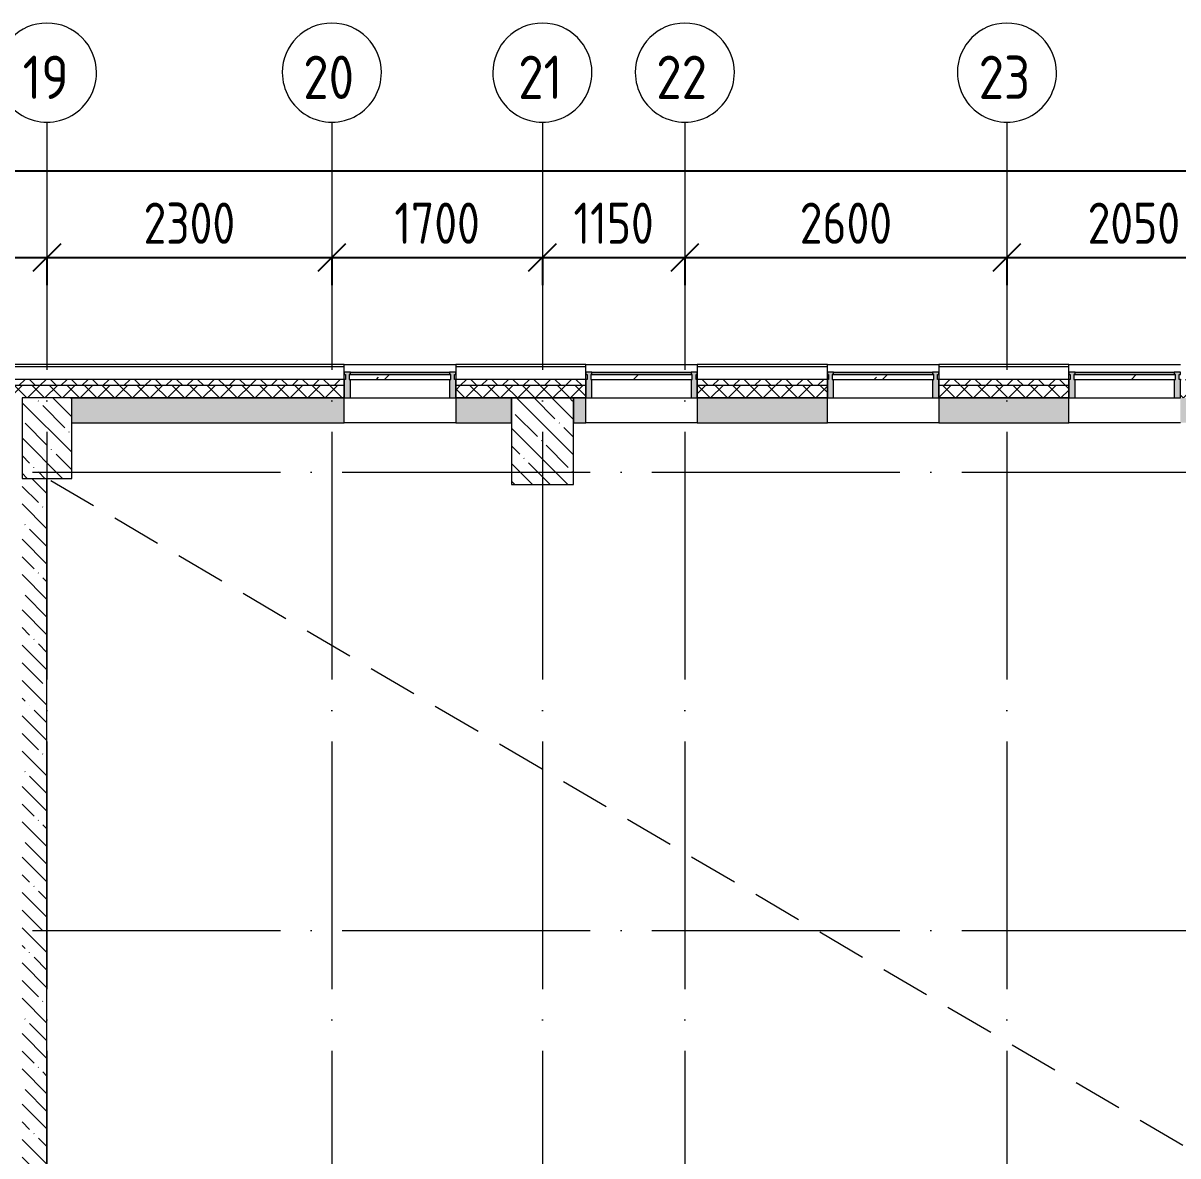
# Model space of a CAD drawing. Header units: millimetres. Extents: x -68946 to 690821, y -552984 to 293768.
# Drawn here: x 105660 to 114983, y -205702 to -196554 of the extents above; entities that cross this region are included whole.
import ezdxf

# ---------------------------------------------------------------- set-up
doc = ezdxf.new("R2010")
doc.units = ezdxf.units.MM
doc.linetypes.add('ADSK_Линия сетки', pattern=[2500, 2000, -250, 0, -250])
doc.linetypes.add('Штриховая', pattern=[600, 400, -200])
doc.layers.get('Defpoints').update_dxf_attribs({"color": 250})
for name, color, linetype, lineweight in [('A-____-____-DIMS', 250, 'Continuous', 9), ('A-DETL-____-OTLN', 250, 'Continuous', 5), ('A-GLAZ-____-MCUT', 250, 'Continuous', 9), ('A-GLAZ-____-OTLN', 250, 'Continuous', 5), ('A-GLAZ-CWMG-MCUT', 250, 'Continuous', 9), ('A-GLAZ-CWMG-OTLN', 250, 'Continuous', 5), ('A-WALL-____-MCUT', 250, 'Continuous', 13), ('A-WALL-____-OTLN', 250, 'Continuous', 9), ('A-WALL-____-PATT', 250, 'Continuous', 13), ('A-WALL-FNSH-MCUT', 250, 'Continuous', 13), ('I-WALL-____-OTLN', 250, 'Continuous', 9), ('S-COLS-____-MCUT', 250, 'Continuous', 25), ('S-COLS-____-OTLN', 250, 'Continuous', 9), ('S-GRID-____-IDEN', 250, 'Continuous', 9), ('S-GRID-____-OTLN', 250, 'Continuous', 9)]:
    doc.layers.add(name, color=color, linetype=linetype, lineweight=lineweight)
doc.styles.add('GOST Common', font='', dxfattribs={"width": 0.9, "height": 350})
doc.styles.get("Standard").update_dxf_attribs({"font": 'ГОСТ тип А.ttf'})
doc.styles.get('GOST Common').set_extended_font_data('GOST Common')
doc.dimstyles.new('А3', dxfattribs={"dimtxt": 333, "dimasz": 222, "dimexe": 222, "dimexo": 111, "dimgap": 111, "dimtad": 1, "dimtoh": 1, "dimdec": 0, "dimrnd": 0.0015, "dimzin": 0, "dimdsep": 46, "dimtxsty": 'Standard', "dimblk": 'OBLIQUE', "dimcen": 0, "dimclrd": 7, "dimclre": 7, "dimclrt": 7, "dimadec": 0, "dimazin": 0, "dimtfac": 1, "dimtdec": 0, "dimtofl": 0, "dimtmove": 0, "dimatfit": 3, "dimfxl": 1, "dimtolj": 1, "dimtzin": 0, "dimarcsym": 0})
pattern_1 = [(135, (28052.9, -258555.93), (-142.5612, -142.5612), []), (135, (28195.47, -258555.93), (-142.5612, -142.5612), [252.016, -50.403, 3.353, -47.05])]

# ---------------------------------------------------------------- blocks, each defined once
blk = doc.blocks.new('BSC_Колонна _Прямоугольная - 400x650-31437721-АР1_Маркировочный план 3 этажа секция 2_3')
at = {"layer": 'S-COLS-____-OTLN', "lineweight": 5}
h = blk.add_hatch(dxfattribs=at)
h.set_pattern_fill('FP_120', color=256, style=0, pattern_type=2)
h.set_pattern_definition([(315, (77800, 58650), (142.5619, 142.5619), []), (315, (77657.44, 58650), (142.5619, 142.5619), [252.016, -50.403, 3.353, -47.05])])
h.paths.add_polyline_path([(-200, 325), (-200, -325), (200, -325), (200, 325), (0, 325)])
at = {"layer": 'S-COLS-____-MCUT', "lineweight": 5}
for p, q in [((200, 325), (-200, 325)), ((-200, 325), (-200, -325)), ((200, -325), (200, 325)), ((-200, -325), (200, -325))]:
    blk.add_line(p, q, dxfattribs=at)
blk = doc.blocks.new('PNS_Панель прямоугольная2 - Нр_Стекло - 40мм-V163-АР1_Маркировочный план 3 этажа секция 2_3')
at = {"layer": 'A-GLAZ-____-OTLN'}
h = blk.add_hatch(dxfattribs=at)
h.set_pattern_fill('FP_136', color=256, style=0, pattern_type=2)
h.set_pattern_definition([(45, (-86600.45, -59065), (-282.8427, 282.8427), [200, -600]), (45, (-86800.45, -59165), (-282.8427, 282.8427), [600, -200]), (45, (-86400.45, -59265), (-282.8427, 282.8427), [200, -600])])
h.paths.add_polyline_path([(410, -40), (410, 0), (-410, 0), (-410, -40), (400, -40)])
at = {"layer": 'A-GLAZ-____-MCUT', "lineweight": 5}
for p, q in [((410, 0), (-410, 0)), ((-410, 0), (-410, -40)), ((410, -40), (410, 0)), ((-410, -40), (410, -40))]:
    blk.add_line(p, q, dxfattribs=at)
at = {"layer": 'A-GLAZ-____-OTLN'}
blk.add_line((-410, 0), (410, 0), dxfattribs=at)
blk = doc.blocks.new('Прямоугольный импост - Импост структурный с накладкой - 190мм-21920961-АР1_Маркировочный план 3 этажа секция 2_3')
at = {"layer": 'A-GLAZ-CWMG-OTLN'}
for p, q in [((105600.5, 59182), (106400.5, 59182)), ((105600.5, 58975), (106400.5, 58975))]:
    blk.add_line(p, q, dxfattribs=at)
blk = doc.blocks.new('Прямоугольный импост - Импост структурный с накладкой - 190мм-21920983-АР1_Маркировочный план 3 этажа секция 2_3')
at = {"layer": 'A-GLAZ-CWMG-OTLN'}
blk.add_hatch(color=10, dxfattribs=at).paths.add_polyline_path([(0, 190), (0, 190), (0, 40), (-10, 40), (-10, 0), (0, 0), (0, -17), (-50, -17), (-50, 0), (-40, 0), (-40, 40), (-50, 40), (-50, 190)])
at = {"layer": 'A-GLAZ-CWMG-MCUT', "lineweight": 5}
for p, q in [((-50, 40), (-50, 190)), ((-50, 190), (0, 190)), ((0, 190), (0, 40)), ((-50, -17), (-50, 0)), ((-10, 40), (-10, 0)), ((0, 40), (-10, 40)), ((-10, 0), (0, 0)), ((0, 0), (0, -17)), ((0, -17), (-50, -17))]:
    blk.add_line(p, q, dxfattribs=at)
blk = doc.blocks.new('Прямоугольный импост - Импост структурный с накладкой - 190мм-21920984-АР1_Маркировочный план 3 этажа секция 2_3')
at = {"layer": 'A-GLAZ-CWMG-OTLN'}
blk.add_hatch(color=10, dxfattribs=at).paths.add_polyline_path([(-38.1, 190), (-50, 190), (-50, 40), (-40, 40), (-40, 0), (-50, 0), (-50, -17), (0, -17), (0, 0), (-10, 0), (-10, 40), (0, 40), (0, 190)])
at = {"layer": 'A-GLAZ-CWMG-MCUT', "lineweight": 5}
for p, q in [((0, 190), (-50, 190)), ((-50, 190), (-50, 40)), ((0, 40), (0, 190)), ((-50, 0), (-50, -17)), ((-10, 0), (-10, 40)), ((-10, 40), (0, 40)), ((0, 0), (-10, 0)), ((0, -17), (0, 0)), ((-50, -17), (0, -17))]:
    blk.add_line(p, q, dxfattribs=at)
blk = doc.blocks.new('PNS_Панель прямоугольная2 - Нр_Стекло - 40мм-V164-АР1_Маркировочный план 3 этажа секция 2_3')
at = {"layer": 'A-GLAZ-____-OTLN'}
h = blk.add_hatch(dxfattribs=at)
h.set_pattern_fill('FP_137', color=256, style=0, pattern_type=2)
h.set_pattern_definition([(45, (-84650.45, -59065), (-282.8427, 282.8427), [200, -600]), (45, (-84850.45, -59165), (-282.8427, 282.8427), [600, -200]), (45, (-84450.45, -59265), (-282.8427, 282.8427), [200, -600])])
h.paths.add_polyline_path([(410, -40), (410, 0), (-410, 0), (-410, -40), (400, -40)])
at = {"layer": 'A-GLAZ-____-MCUT', "lineweight": 5}
for p, q in [((410, 0), (-410, 0)), ((-410, 0), (-410, -40)), ((410, -40), (410, 0)), ((-410, -40), (410, -40))]:
    blk.add_line(p, q, dxfattribs=at)
at = {"layer": 'A-GLAZ-____-OTLN'}
blk.add_line((-410, 0), (410, 0), dxfattribs=at)
blk = doc.blocks.new('PNS_Панель прямоугольная2 - Нр_Стекло - 40мм-V165-АР1_Маркировочный план 3 этажа секция 2_3')
at = {"layer": 'A-GLAZ-____-OTLN'}
h = blk.add_hatch(dxfattribs=at)
h.set_pattern_fill('FP_138', color=256, style=0, pattern_type=2)
h.set_pattern_definition([(45, (-82700, -59065.02), (-282.8427, 282.8427), [200, -600]), (45, (-82900, -59165.02), (-282.8427, 282.8427), [600, -200]), (45, (-82500, -59265.02), (-282.8427, 282.8427), [200, -600])])
h.paths.add_polyline_path([(410, -40), (410, 0), (-410, 0), (-410, -40), (400, -40)])
at = {"layer": 'A-GLAZ-____-MCUT', "lineweight": 5}
for p, q in [((410, 0), (-410, 0)), ((-410, 0), (-410, -40)), ((410, -40), (410, 0)), ((-410, -40), (410, -40))]:
    blk.add_line(p, q, dxfattribs=at)
at = {"layer": 'A-GLAZ-____-OTLN'}
blk.add_line((-410, 0), (410, 0), dxfattribs=at)
blk = doc.blocks.new('PNS_Панель прямоугольная2 - Нр_Стекло - 40мм-V166-АР1_Маркировочный план 3 этажа секция 2_3')
at = {"layer": 'A-GLAZ-____-OTLN'}
h = blk.add_hatch(dxfattribs=at)
h.set_pattern_fill('FP_139', color=256, style=0, pattern_type=2)
h.set_pattern_definition([(45, (-80750.45, -59065.02), (-282.8427, 282.8427), [200, -600]), (45, (-80950.45, -59165.02), (-282.8427, 282.8427), [600, -200]), (45, (-80550.45, -59265.02), (-282.8427, 282.8427), [200, -600])])
h.paths.add_polyline_path([(-410, -40), (410, -40), (410, 0), (-410, 0), (-410, -39.3)])
at = {"layer": 'A-GLAZ-____-MCUT', "lineweight": 5}
for p, q in [((410, 0), (-410, 0)), ((-410, 0), (-410, -40)), ((410, -40), (410, 0)), ((-410, -40), (410, -40))]:
    blk.add_line(p, q, dxfattribs=at)
at = {"layer": 'A-GLAZ-____-OTLN'}
blk.add_line((-410, 0), (410, 0), dxfattribs=at)
blk = doc.blocks.new('Ось сетки - Круг_Ø8 мм-39983606-АР1_Маркировочный план 3 этажа секция 2_3')
at = {"layer": 'S-GRID-____-IDEN'}
for start, end in [(360, 180), (180, 360)]:
    blk.add_arc((0, 0), 4, start, end, dxfattribs=at)
blk = doc.blocks.new('_Oblique')
at = {"color": 0, "linetype": 'ByBlock', "lineweight": -2}
blk.add_line((-0.5, -0.5), (0.5, 0.5), dxfattribs=at)
blk = doc.blocks.new('*D4399')
at = {"layer": 'A-____-____-DIMS', "color": 7, "lineweight": -2, "transparency": 16777216}
for p, q in [((102852.9, -198447.4), (105852.9, -198447.4)), ((102852.9, -198458.4), (102852.9, -198669.4)), ((105852.9, -198458.4), (105852.9, -198669.4))]:
    blk.add_line(p, q, dxfattribs=at)
at = {"layer": 'Defpoints', "color": 0, "lineweight": 30, "transparency": 16777216}
for p in [(102852.9, -198347.4), (105852.9, -198347.4), (105852.9, -198447.4)]:
    blk.add_point(p, dxfattribs=at)
at = {"layer": 'A-____-____-DIMS', "color": 7, "lineweight": -2, "transparency": 16777216, "xscale": 222, "yscale": 222, "zscale": 222, "rotation": 180}
blk.add_blockref('_Oblique', (102852.9, -198447.4), dxfattribs=at)
at = {"layer": 'A-____-____-DIMS', "color": 7, "lineweight": -2, "transparency": 16777216, "xscale": 222, "yscale": 222, "zscale": 222}
blk.add_blockref('_Oblique', (105852.9, -198447.4), dxfattribs=at)
at = {"layer": 'A-____-____-DIMS', "color": 7, "transparency": 16777216, "insert": (104352.9, -198169.9), "char_height": 333, "width": 2.483, "attachment_point": 5}
blk.add_mtext('\\A1;3000', dxfattribs=at)
blk = doc.blocks.new('*D4400')
at = {"layer": 'A-____-____-DIMS', "color": 7, "lineweight": -2, "transparency": 16777216}
for p, q in [((105852.9, -198447.4), (108152.9, -198447.4)), ((105852.9, -198458.4), (105852.9, -198669.4)), ((108152.9, -198458.4), (108152.9, -198669.4))]:
    blk.add_line(p, q, dxfattribs=at)
at = {"layer": 'Defpoints', "color": 0, "lineweight": 30, "transparency": 16777216}
for p in [(105852.9, -198347.4), (108152.9, -198347.4), (108152.9, -198447.4)]:
    blk.add_point(p, dxfattribs=at)
at = {"layer": 'A-____-____-DIMS', "color": 7, "lineweight": -2, "transparency": 16777216, "xscale": 222, "yscale": 222, "zscale": 222, "rotation": 180}
blk.add_blockref('_Oblique', (105852.9, -198447.4), dxfattribs=at)
at = {"layer": 'A-____-____-DIMS', "color": 7, "lineweight": -2, "transparency": 16777216, "xscale": 222, "yscale": 222, "zscale": 222}
blk.add_blockref('_Oblique', (108152.9, -198447.4), dxfattribs=at)
at = {"layer": 'A-____-____-DIMS', "color": 7, "transparency": 16777216, "insert": (107002.9, -198169.9), "char_height": 333, "width": 2.483, "attachment_point": 5}
blk.add_mtext('\\A1;2300', dxfattribs=at)
blk = doc.blocks.new('*D4401')
at = {"layer": 'A-____-____-DIMS', "color": 7, "lineweight": -2, "transparency": 16777216}
for p, q in [((108152.9, -198447.4), (109852.9, -198447.4)), ((108152.9, -198458.4), (108152.9, -198669.4)), ((109852.9, -198458.4), (109852.9, -198669.4))]:
    blk.add_line(p, q, dxfattribs=at)
at = {"layer": 'Defpoints', "color": 0, "lineweight": 30, "transparency": 16777216}
for p in [(108152.9, -198347.4), (109852.9, -198347.4), (109852.9, -198447.4)]:
    blk.add_point(p, dxfattribs=at)
at = {"layer": 'A-____-____-DIMS', "color": 7, "lineweight": -2, "transparency": 16777216, "xscale": 222, "yscale": 222, "zscale": 222, "rotation": 180}
blk.add_blockref('_Oblique', (108152.9, -198447.4), dxfattribs=at)
at = {"layer": 'A-____-____-DIMS', "color": 7, "lineweight": -2, "transparency": 16777216, "xscale": 222, "yscale": 222, "zscale": 222}
blk.add_blockref('_Oblique', (109852.9, -198447.4), dxfattribs=at)
at = {"layer": 'A-____-____-DIMS', "color": 7, "transparency": 16777216, "insert": (109002.9, -198169.9), "char_height": 333, "width": 2.299, "attachment_point": 5}
blk.add_mtext('\\A1;1700', dxfattribs=at)
blk = doc.blocks.new('*D4402')
at = {"layer": 'A-____-____-DIMS', "color": 7, "lineweight": -2, "transparency": 16777216}
for p, q in [((109852.9, -198447.4), (111002.9, -198447.4)), ((109852.9, -198458.4), (109852.9, -198669.4)), ((111002.9, -198458.4), (111002.9, -198669.4))]:
    blk.add_line(p, q, dxfattribs=at)
at = {"layer": 'Defpoints', "color": 0, "lineweight": 30, "transparency": 16777216}
for p in [(109852.9, -198347.4), (111002.9, -198347.4), (111002.9, -198447.4)]:
    blk.add_point(p, dxfattribs=at)
at = {"layer": 'A-____-____-DIMS', "color": 7, "lineweight": -2, "transparency": 16777216, "xscale": 222, "yscale": 222, "zscale": 222, "rotation": 180}
blk.add_blockref('_Oblique', (109852.9, -198447.4), dxfattribs=at)
at = {"layer": 'A-____-____-DIMS', "color": 7, "lineweight": -2, "transparency": 16777216, "xscale": 222, "yscale": 222, "zscale": 222}
blk.add_blockref('_Oblique', (111002.9, -198447.4), dxfattribs=at)
at = {"layer": 'A-____-____-DIMS', "color": 7, "transparency": 16777216, "insert": (110427.9, -198169.9), "char_height": 333, "width": 2.114, "attachment_point": 5}
blk.add_mtext('\\A1;1150', dxfattribs=at)
blk = doc.blocks.new('*D4403')
at = {"layer": 'A-____-____-DIMS', "color": 7, "lineweight": -2, "transparency": 16777216}
for p, q in [((111002.9, -198447.4), (113602.9, -198447.4)), ((111002.9, -198458.4), (111002.9, -198669.4)), ((113602.9, -198458.4), (113602.9, -198669.4))]:
    blk.add_line(p, q, dxfattribs=at)
at = {"layer": 'Defpoints', "color": 0, "lineweight": 30, "transparency": 16777216}
for p in [(111002.9, -198347.4), (113602.9, -198347.4), (113602.9, -198447.4)]:
    blk.add_point(p, dxfattribs=at)
at = {"layer": 'A-____-____-DIMS', "color": 7, "lineweight": -2, "transparency": 16777216, "xscale": 222, "yscale": 222, "zscale": 222, "rotation": 180}
blk.add_blockref('_Oblique', (111002.9, -198447.4), dxfattribs=at)
at = {"layer": 'A-____-____-DIMS', "color": 7, "lineweight": -2, "transparency": 16777216, "xscale": 222, "yscale": 222, "zscale": 222}
blk.add_blockref('_Oblique', (113602.9, -198447.4), dxfattribs=at)
at = {"layer": 'A-____-____-DIMS', "color": 7, "transparency": 16777216, "insert": (112302.9, -198169.9), "char_height": 333, "width": 2.483, "attachment_point": 5}
blk.add_mtext('\\A1;2600', dxfattribs=at)
blk = doc.blocks.new('*D4404')
at = {"layer": 'A-____-____-DIMS', "color": 7, "lineweight": -2, "transparency": 16777216}
for p, q in [((113602.9, -198447.4), (115652.9, -198447.4)), ((113602.9, -198458.4), (113602.9, -198669.4)), ((115652.9, -198458.4), (115652.9, -198669.4))]:
    blk.add_line(p, q, dxfattribs=at)
at = {"layer": 'Defpoints', "color": 0, "lineweight": 30, "transparency": 16777216}
for p in [(113602.9, -198347.4), (115652.9, -198347.4), (115652.9, -198447.4)]:
    blk.add_point(p, dxfattribs=at)
at = {"layer": 'A-____-____-DIMS', "color": 7, "lineweight": -2, "transparency": 16777216, "xscale": 222, "yscale": 222, "zscale": 222, "rotation": 180}
blk.add_blockref('_Oblique', (113602.9, -198447.4), dxfattribs=at)
at = {"layer": 'A-____-____-DIMS', "color": 7, "lineweight": -2, "transparency": 16777216, "xscale": 222, "yscale": 222, "zscale": 222}
blk.add_blockref('_Oblique', (115652.9, -198447.4), dxfattribs=at)
at = {"layer": 'A-____-____-DIMS', "color": 7, "transparency": 16777216, "insert": (114627.9, -198169.9), "char_height": 333, "width": 2.483, "attachment_point": 5}
blk.add_mtext('\\A1;2050', dxfattribs=at)
blk = doc.blocks.new('*D4426')
at = {"layer": 'A-____-____-DIMS', "color": 7, "lineweight": -2, "transparency": 16777216}
for p, q in [((97202.9, -197747.4), (180802.9, -197747.4)), ((97202.9, -197758.4), (97202.9, -197969.4)), ((180802.9, -197758.4), (180802.9, -197969.4))]:
    blk.add_line(p, q, dxfattribs=at)
at = {"layer": 'Defpoints', "color": 0, "lineweight": 30, "transparency": 16777216}
for p in [(97202.9, -197647.4), (180802.9, -197647.4), (180802.9, -197747.4)]:
    blk.add_point(p, dxfattribs=at)
at = {"layer": 'A-____-____-DIMS', "color": 7, "lineweight": -2, "transparency": 16777216, "xscale": 222, "yscale": 222, "zscale": 222, "rotation": 180}
blk.add_blockref('_Oblique', (97202.9, -197747.4), dxfattribs=at)
at = {"layer": 'A-____-____-DIMS', "color": 7, "lineweight": -2, "transparency": 16777216, "xscale": 222, "yscale": 222, "zscale": 222}
blk.add_blockref('_Oblique', (180802.9, -197747.4), dxfattribs=at)
at = {"layer": 'A-____-____-DIMS', "color": 7, "transparency": 16777216, "insert": (139002.9, -197469.9), "char_height": 333, "width": 3.104, "attachment_point": 5}
blk.add_mtext('\\A1;83600', dxfattribs=at)

msp = doc.modelspace()

# ---------------------------------------------------------------- hatches: boundary and pattern name
at = {"layer": 'A-WALL-____-PATT', "lineweight": 15}
h = msp.add_hatch(dxfattribs=at)
h.set_pattern_fill('FP_48', color=256, style=0, pattern_type=2)
h.set_pattern_definition([(135, (28052.9, -258555.93), (-84.85281, -84.85281), []), (225, (28052.9, -258555.93), (84.85281, -84.85281), [])])
h.paths.add_polyline_path([(137302.9516, -199480.9286), (137302.9516, -199430.9286), (134503.3562, -199430.9286), (134503.3562, -199480.9286), (137252.9516, -199480.9286)])
h.paths.add_polyline_path([(133603.3562, -199480.9286), (133603.3562, -199430.9286), (132553.3562, -199430.9286), (132553.3562, -199480.9286), (133302.9057, -199480.9286)])
h.paths.add_polyline_path([(130603.3562, -199480.9286), (131653.3562, -199480.9286), (131653.3562, -199430.9286), (130603.3562, -199430.9286)])
h.paths.add_polyline_path([(129042.2451, -199480.9286), (129703.3562, -199480.9286), (129703.3562, -199430.9286), (128653.3562, -199430.9286), (128653.3562, -199480.9286)])
h.paths.add_polyline_path([(127753.3562, -199480.9286), (127753.3562, -199430.9286), (126703.3562, -199430.9286), (126703.3562, -199480.9286), (127364.4673, -199480.9286)])
h.paths.add_polyline_path([(125803.3562, -199480.9286), (125803.3562, -199430.9286), (124753.3562, -199430.9286), (124753.3562, -199480.9286), (125531.7969, -199480.9286)])
h.paths.add_polyline_path([(123192.2451, -199480.9286), (123853.3562, -199480.9286), (123853.3562, -199430.9286), (122803.3562, -199430.9286), (122803.3562, -199480.9286), (122828.5909, -199480.9286)])
h.paths.add_polyline_path([(118003.3562, -199480.9286), (118003.3562, -199430.9286), (116953.3562, -199430.9286), (116953.3562, -199480.9286), (117422.179, -199480.9286)])
h.paths.add_polyline_path([(121476.9879, -199480.9286), (121903.3562, -199480.9286), (121903.3562, -199430.9286), (120853.3562, -199430.9286), (120853.3562, -199480.9286), (121242.2451, -199480.9286)])
h.paths.add_polyline_path([(119953.3562, -199480.9286), (119953.3562, -199430.9286), (118903.3562, -199430.9286), (118903.3562, -199480.9286), (119292.2451, -199480.9286)])
h.paths.add_polyline_path([(116053.3562, -199480.9286), (116053.3562, -199430.9286), (115003.3562, -199430.9286), (115003.3562, -199480.9286), (115402.9057, -199480.9286)])
h.paths.add_polyline_path([(113053.3562, -199480.9286), (114103.3562, -199480.9286), (114103.3562, -199430.9286), (113053.3562, -199430.9286)])
h.paths.add_polyline_path([(111102.9057, -199480.9286), (112153.3562, -199480.9286), (112153.3562, -199430.9286), (111102.9057, -199430.9286)])
h.paths.add_polyline_path([(109542.0782, -199480.9286), (110202.9057, -199480.9286), (110202.9057, -199430.9286), (109153.3562, -199430.9286), (109153.3562, -199480.9286), (109312.561, -199480.9286)])
h.paths.add_polyline_path([(106616.3192, -199480.9286), (108253.3562, -199480.9286), (108253.3562, -199430.9286), (105382.9057, -199430.9286), (105383.3562, -199480.9286), (106609.355, -199480.9286)])
h = msp.add_hatch(dxfattribs=at)
h.set_pattern_fill('FP_49', color=256, style=0, pattern_type=2)
h.set_pattern_definition([(45, (28052.91, -258555.93), (-70.71068, 70.71068), []), (135, (28052.91, -258555.93), (-70.71068, -70.71068), [])])
h.paths.add_polyline_path([(127002.9057, -199580.9286), (127002.9101, -199580.928), (127502.9057, -199580.928), (127502.9561, -199580.9085), (127753.3562, -199580.9085), (127753.3562, -199480.9286), (126703.3562, -199480.9286), (126703.3562, -199580.9085), (127002.8455, -199580.9085)])
h.paths.add_polyline_path([(133302.9057, -199580.9286), (133302.9662, -199580.9085), (133603.3562, -199580.9085), (133603.3562, -199480.9286), (132553.3562, -199480.9286), (132802.9057, -199580.928), (133302.9013, -199580.928)])
h.paths.add_polyline_path([(105383.3562, -199580.9286), (105502.9057, -199580.9085), (105502.9057, -199480.9286), (105382.9057, -199480.9286), (105382.9057, -199580.9286)])
h.paths.add_polyline_path([(136752.9057, -199580.9286), (136752.9516, -199580.928), (137252.9516, -199580.928), (137252.9516, -199480.9286), (134503.3562, -199480.9286), (134503.5536, -199580.9085), (136752.9057, -199580.9085)])
h.paths.add_polyline_path([(121202.9057, -199580.9286), (121202.9098, -199580.928), (121702.9057, -199580.928), (121903.3562, -199480.9286), (120853.3562, -199480.9286), (120853.4344, -199580.9085), (121202.8354, -199580.9085)])
h.paths.add_polyline_path([(115402.9057, -199580.9286), (115402.9095, -199580.928), (115902.9057, -199580.928), (116053.3562, -199480.9286), (115003.3562, -199480.9286), (115003.4344, -199580.9085), (115402.8253, -199580.9085)])
h.paths.add_polyline_path([(109602.9057, -199580.9286), (109602.9092, -199580.928), (110102.9057, -199580.928), (110202.9057, -199480.9286), (109153.3562, -199480.9286), (109153.4344, -199580.9085), (109602.8153, -199580.9085)])
h.paths.add_polyline_path([(105552.9057, -199580.9286), (108253.3562, -199580.9085), (108253.3562, -199480.9286), (105552.9057, -199480.9286), (105552.9057, -199580.9085)])
h.paths.add_polyline_path([(130603.3562, -199580.9085), (131653.3562, -199580.9085), (131653.3562, -199480.9286), (130603.3562, -199480.9286)])
h.paths.add_polyline_path([(132553.3562, -199580.9085), (132802.8555, -199580.9085), (132553.3562, -199480.9286)])
h.paths.add_polyline_path([(128653.3562, -199580.9085), (129703.3562, -199580.9085), (129703.3562, -199480.9286), (128653.3562, -199480.9286)])
h.paths.add_polyline_path([(124753.5674, -199580.9085), (125803.3562, -199580.9085), (125803.3562, -199480.9286), (124753.3562, -199480.9286), (124753.4344, -199580.9085)])
h.paths.add_polyline_path([(122803.3562, -199580.9085), (123853.3562, -199580.9085), (123853.3562, -199480.9286), (122803.3562, -199480.9286)])
h.paths.add_polyline_path([(121903.3562, -199580.9085), (121903.3562, -199480.9286), (121702.946, -199580.9085)])
h.paths.add_polyline_path([(118003.145, -199580.9085), (118003.3562, -199580.9085), (118003.3562, -199480.9286), (116953.3562, -199480.9286), (116953.4344, -199580.9085), (117422.179, -199580.9085)])
h.paths.add_polyline_path([(119953.3562, -199580.9085), (119953.3562, -199480.9286), (118903.3562, -199480.9286), (118903.5674, -199580.9085)])
h.paths.add_polyline_path([(116053.3562, -199580.9085), (116053.3562, -199480.9286), (115902.936, -199580.9085)])
h.paths.add_polyline_path([(111102.9057, -199580.9085), (112153.3562, -199580.9085), (112153.3562, -199480.9286), (111102.9057, -199480.9286)])
h.paths.add_polyline_path([(114103.3562, -199580.9085), (114103.3562, -199480.9286), (113053.3562, -199480.9286), (113053.4344, -199580.9085), (114103.145, -199580.9085)])
h.paths.add_polyline_path([(110102.9258, -199580.9085), (110202.9057, -199580.9085), (110202.9057, -199480.9286)])
h = msp.add_hatch(dxfattribs=at)
h.set_pattern_fill('FP_124', color=256, style=0, pattern_type=2)
h.set_pattern_definition([(50, (28052.9, -258555.93), (364.3679, -31.8783), [38.1, -419.1]), (355, (28052.9, -258555.93), (-70.4859, 382.1133), [30.48, -335.28]), (100.451, (28083.27, -258558.6), (293.885, 350.2334), [32.38, -356.18]), (46.184, (28052.9, -258454.33), (542.1585, -84.0858), [57.15, -628.65]), (96.636, (28098.1, -258461.34), (474.805, 494.8554), [48.57, -534.27]), (351.184, (28052.9, -258454.33), (474.8102, 494.85), [45.72, -502.92]), (21, (28103.7, -258479.73), (303.2285, -204.53046), [38.1, -419.1]), (326, (28103.7, -258479.73), (123.6039, 368.376), [30.48, -335.28]), (71.451, (28128.97, -258496.77), (426.8341, 163.8427), [32.38, -356.18]), (37.5, (28052.9, -258555.93), (6.17665, 169.11015), [16.764, -314.452, 16.764, -323.596, -336.55]), (37.5, (28052.9, -258555.93), (6.17665, 169.11015), [-671.576, 16.764, -319.786]), (7.5, (28052.9, -258555.93), (133.63888, 200.3615), [16.764, -177.292, 16.764, -306.832, -128.27]), (7.5, (28052.9, -258555.93), (133.63888, 200.3615), [-517.652, 16.764, -111.506]), (327.5, (27939.62, -258555.93), (271.18182, -11.45836), [16.764, -110.236, 16.764, -379.476, -525.78]), (327.5, (27939.62, -258555.93), (271.18182, -11.45836), [-523.24, 16.764, -509.016]), (317.5, (27888.82, -258555.93), (296.2585, 50.85285), [16.764, -148.336, 16.764, -246.38, -373.38]), (317.5, (27888.82, -258555.93), (296.2585, 50.85285), [-428.244, 16.764, -356.616])])
h.paths.add_polyline_path([(134503.3562, -199780.9085), (136752.9057, -199780.9085), (136752.9057, -199580.9085), (134503.3562, -199580.9286)])
h.paths.add_polyline_path([(130938.2089, -199780.9085), (131653.3562, -199780.9085), (131653.3562, -199580.9085), (130603.3562, -199580.9286), (130603.3562, -199780.9085)])
h.paths.add_polyline_path([(132802.9057, -199780.9085), (132802.8555, -199580.9085), (132553.3562, -199580.9286), (132553.3562, -199780.9085), (132702.0652, -199780.9085)])
h.paths.add_polyline_path([(133302.9057, -199780.9085), (133603.3562, -199780.9085), (133603.278, -199580.9085), (133302.9057, -199580.9286)])
h.paths.add_polyline_path([(129703.3562, -199780.9085), (129703.3562, -199580.9085), (128653.3562, -199580.9286), (128653.3562, -199780.9085), (129586.6059, -199780.9085)])
h.paths.add_polyline_path([(127502.9057, -199780.9085), (127753.3562, -199780.9085), (127753.278, -199580.9085), (127502.9057, -199580.9286), (127502.9057, -199747.8459)])
h.paths.add_polyline_path([(126703.3562, -199780.9085), (127002.9057, -199780.5689), (127002.8455, -199580.9085), (126703.3562, -199580.9286)])
h.paths.add_polyline_path([(125803.3562, -199780.9085), (125803.3562, -199580.9085), (124753.3562, -199580.9286), (124753.3562, -199780.9085), (125531.7969, -199780.9085)])
h.paths.add_polyline_path([(122803.3562, -199780.9085), (123853.3562, -199780.9085), (123853.3562, -199580.9085), (122803.3562, -199580.9286)])
h.paths.add_polyline_path([(121903.3562, -199780.9085), (121903.3562, -199580.9085), (121702.9057, -199580.9286), (121702.9057, -199780.9085), (121901.9344, -199780.9085)])
h.paths.add_polyline_path([(117422.179, -199780.9085), (118003.3562, -199780.9085), (118003.3562, -199580.9085), (116953.3562, -199580.9286), (116953.3562, -199780.9085)])
h.paths.add_polyline_path([(115394.7745, -199780.9085), (115402.9057, -199780.9085), (115402.8253, -199580.9085), (115003.3562, -199580.9286), (115003.3562, -199780.9085)])
h.paths.add_polyline_path([(119953.3562, -199780.9085), (119953.3562, -199580.9085), (118903.3562, -199580.9286), (118903.3562, -199780.9085)])
h.paths.add_polyline_path([(116053.3562, -199780.9085), (116053.3562, -199580.9085), (115902.9057, -199580.9286), (115902.9057, -199780.9085)])
h.paths.add_polyline_path([(120853.3562, -199780.9085), (121202.9057, -199780.9085), (121202.8354, -199580.9085), (120853.3562, -199580.9286), (120853.3562, -199630.8321)])
h.paths.add_polyline_path([(113367.37, -199780.9085), (114103.3562, -199780.9085), (114103.3562, -199580.9085), (113053.3562, -199580.9286), (113053.3562, -199780.9085)])
h.paths.add_polyline_path([(111102.9057, -199780.9085), (112153.3562, -199780.9085), (112153.3562, -199580.9085), (111102.9057, -199580.9286)])
h.paths.add_polyline_path([(109312.561, -199780.9085), (109602.9057, -199780.9085), (109602.8153, -199580.9085), (109153.3562, -199580.9286), (109153.3562, -199780.9085)])
h.paths.add_polyline_path([(108253.3562, -199780.9085), (108253.3562, -199580.9085), (106052.9057, -199580.9286), (106052.9057, -199780.9085), (107960.958, -199780.9085)])
h.paths.add_polyline_path([(110102.9057, -199780.9085), (110202.9057, -199780.9085), (110202.9057, -199580.9085), (110102.9057, -199580.9286), (110102.9057, -199692.151)])
h = msp.add_hatch(dxfattribs=at)
h.set_pattern_fill('FP_19', color=256, style=0, pattern_type=2)
h.set_pattern_definition(pattern_1)
h.paths.add_polyline_path([(105852.8838, -208580.9286), (105852.8838, -207080.9286), (105652.8838, -207080.9286), (105652.9057, -208580.9286)])
h.paths.add_polyline_path([(105691.1615, -206680.9286), (105852.8838, -206680.9286), (105852.8838, -200230.928), (105652.8838, -200230.928), (105652.9057, -206680.9286)])
at = {"layer": 'S-COLS-____-OTLN', "lineweight": 5}
h = msp.add_hatch(dxfattribs=at)
h.set_pattern_fill('FP_19', color=256, style=0, pattern_type=2)
h.set_pattern_definition(pattern_1)
h.paths.add_polyline_path([(110102.9057, -200280.928), (110102.9057, -199580.9286), (109602.9057, -199580.9286), (109602.9057, -200280.928)])

# ---------------------------------------------------------------- linework, layer by layer
at = {"layer": 'A-DETL-____-OTLN', "linetype": 'Штриховая'}
msp.add_line((136752.9516, -218380.9056), (105852.8838, -200230.928), dxfattribs=at)
at = {"layer": 'A-WALL-____-MCUT', "lineweight": 15}
for p, q in [((108253.3562, -199330.9286), (105382.9057, -199330.9286)), ((110202.9057, -199330.9286), (109153.3562, -199330.9286)), ((112153.3562, -199330.9286), (111102.9057, -199330.9286)), ((114103.3562, -199330.9286), (113053.3562, -199330.9286)), ((109602.9057, -199780.9085), (109602.9057, -199580.9085)), ((110102.9057, -199580.9085), (110102.9057, -199780.9085))]:
    msp.add_line(p, q, dxfattribs=at)
at = {"layer": 'A-WALL-____-MCUT', "color": 10, "lineweight": 15}
for p, q in [((108253.3562, -199430.9286), (108253.3562, -199330.9286)), ((109153.3562, -199330.9286), (109153.3562, -199430.9286)), ((110202.9057, -199430.9286), (110202.9057, -199330.9286)), ((111102.9057, -199330.9286), (111102.9057, -199430.9286)), ((112153.3562, -199430.9286), (112153.3562, -199330.9286)), ((113053.3562, -199330.9286), (113053.3562, -199430.9286)), ((114103.3562, -199430.9286), (114103.3562, -199330.9286)), ((108253.3562, -199580.9085), (108253.3562, -199480.9286)), ((109153.3562, -199480.9286), (109153.3562, -199580.9085)), ((110202.9057, -199580.9085), (110202.9057, -199480.9286)), ((111102.9057, -199480.9286), (111102.9057, -199580.9085)), ((112153.3562, -199580.9085), (112153.3562, -199480.9286)), ((113053.3562, -199480.9286), (113053.3562, -199580.9085)), ((114103.3562, -199580.9085), (114103.3562, -199480.9286)), ((109602.9057, -199580.9286), (110102.9057, -199580.9286))]:
    msp.add_line(p, q, dxfattribs=at)
at = {"layer": 'A-WALL-____-MCUT', "color": 7, "lineweight": 15}
for p, q in [((108253.3562, -199430.9286), (105382.9057, -199430.9286)), ((108253.3562, -199480.9286), (105552.9057, -199480.9286)), ((108253.3562, -199480.9286), (108253.3562, -199430.9286)), ((109153.3562, -199430.9286), (109153.3562, -199480.9286)), ((110202.9057, -199430.9286), (109153.3562, -199430.9286)), ((110202.9057, -199480.9286), (109153.3562, -199480.9286)), ((110202.9057, -199480.9286), (110202.9057, -199430.9286)), ((111102.9057, -199430.9286), (111102.9057, -199480.9286)), ((112153.3562, -199430.9286), (111102.9057, -199430.9286)), ((112153.3562, -199480.9286), (111102.9057, -199480.9286)), ((112153.3562, -199480.9286), (112153.3562, -199430.9286)), ((113053.3562, -199430.9286), (113053.3562, -199480.9286)), ((114103.3562, -199430.9286), (113053.3562, -199430.9286)), ((114103.3562, -199480.9286), (113053.3562, -199480.9286)), ((114103.3562, -199480.9286), (114103.3562, -199430.9286)), ((108253.3562, -199580.9085), (106052.9057, -199580.9085)), ((106052.9057, -199580.9286), (108253.3562, -199580.9286)), ((108253.3562, -199780.9085), (108253.3562, -199580.9085)), ((109153.3562, -199580.9085), (109153.3562, -199780.9085)), ((109602.9057, -199580.9085), (109153.3562, -199580.9085)), ((109153.3562, -199580.9286), (109602.9057, -199580.9286)), ((110202.9057, -199580.9085), (110102.9057, -199580.9085)), ((110102.9057, -199580.9286), (110202.9057, -199580.9286)), ((110202.9057, -199780.9085), (110202.9057, -199580.9085)), ((111102.9057, -199580.9085), (111102.9057, -199780.9085)), ((112153.3562, -199580.9085), (111102.9057, -199580.9085)), ((111102.9057, -199580.9286), (112153.3562, -199580.9286)), ((112153.3562, -199780.9085), (112153.3562, -199580.9085)), ((113053.3562, -199580.9085), (113053.3562, -199780.9085)), ((114103.3562, -199580.9085), (113053.3562, -199580.9085)), ((113053.3562, -199580.9286), (114103.3562, -199580.9286)), ((114103.3562, -199780.9085), (114103.3562, -199580.9085)), ((106052.9057, -199780.9085), (108253.3562, -199780.9085)), ((109153.3562, -199780.9085), (109602.9057, -199780.9085)), ((110102.9057, -199780.9085), (110202.9057, -199780.9085)), ((111102.9057, -199780.9085), (112153.3562, -199780.9085)), ((113053.3562, -199780.9085), (114103.3562, -199780.9085))]:
    msp.add_line(p, q, dxfattribs=at)
at = {"layer": 'A-WALL-____-MCUT', "color": 250, "lineweight": 15}
msp.add_line((105852.8838, -206680.9286), (105852.8838, -200230.928), dxfattribs=at)
at = {"layer": 'A-WALL-____-OTLN', "lineweight": 5}
for p, q in [((108253.3562, -199310.9286), (109153.3562, -199310.9286)), ((110202.9057, -199310.9286), (111102.9057, -199310.9286)), ((112153.3562, -199310.9286), (113053.3562, -199310.9286)), ((114103.3562, -199310.9286), (115003.3562, -199310.9286))]:
    msp.add_line(p, q, dxfattribs=at)
at = {"layer": 'A-WALL-FNSH-MCUT', "lineweight": 15}
for p, q in [((108253.3562, -199310.9286), (105382.9057, -199310.9286)), ((108253.3562, -199330.9286), (108253.3562, -199310.9286)), ((110202.9057, -199310.9286), (109153.3562, -199310.9286)), ((109153.3562, -199310.9286), (109153.3562, -199330.9286)), ((110202.9057, -199330.9286), (110202.9057, -199310.9286)), ((112153.3562, -199310.9286), (111102.9057, -199310.9286)), ((111102.9057, -199310.9286), (111102.9057, -199330.9286)), ((112153.3562, -199330.9286), (112153.3562, -199310.9286)), ((114103.3562, -199310.9286), (113053.3562, -199310.9286)), ((113053.3562, -199310.9286), (113053.3562, -199330.9286)), ((114103.3562, -199330.9286), (114103.3562, -199310.9286))]:
    msp.add_line(p, q, dxfattribs=at)
at = {"layer": 'I-WALL-____-OTLN', "lineweight": 15}
for p, q in [((109153.3562, -199780.9286), (108253.3562, -199780.9286)), ((111102.9057, -199780.9286), (110202.9057, -199780.9286)), ((113053.3562, -199780.9286), (112153.3562, -199780.9286)), ((115003.3562, -199780.9286), (114103.3562, -199780.9286))]:
    msp.add_line(p, q, dxfattribs=at)
at = {"layer": 'S-COLS-____-MCUT', "lineweight": 5}
for p, q in [((110102.9057, -199580.928), (109602.9057, -199580.928)), ((109602.9057, -199780.9085), (109602.9057, -200280.928)), ((110102.9057, -200280.928), (110102.9057, -199780.9085)), ((109602.9057, -200280.928), (110102.9057, -200280.928))]:
    msp.add_line(p, q, dxfattribs=at)
at = {"layer": 'S-COLS-____-OTLN', "lineweight": 5}
for p, q in [((109602.9057, -199580.928), (109602.9057, -199780.9085)), ((110102.9057, -199780.9085), (110102.9057, -199580.928))]:
    msp.add_line(p, q, dxfattribs=at)
at = {"layer": 'S-GRID-____-OTLN', "linetype": 'ADSK_Линия сетки'}
for p, q in [((105852.9057, -197353.9241), (105852.9057, -262294.7685)), ((108152.9057, -197353.9241), (108152.9057, -262294.7685)), ((109852.9057, -197353.9241), (109852.9057, -262294.7685)), ((111002.9057, -197353.9241), (111002.9057, -262294.7685)), ((113602.9057, -197353.9241), (113602.9057, -262294.7685)), ((93236.8325, -200180.9286), (181748.3453, -200180.9286)), ((93236.8325, -203880.9286), (184856.9445, -203880.9286))]:
    msp.add_line(p, q, dxfattribs=at)

# ---------------------------------------------------------------- block references
at = {"layer": 'A-GLAZ-____-MCUT', "lineweight": 5}
for name, p in [('PNS_Панель прямоугольная2 - Нр_Стекло - 40мм-V166-АР1_Маркировочный план 3 этажа секция 2_3', (108703.3562, -199390.9085)), ('PNS_Панель прямоугольная2 - Нр_Стекло - 40мм-V165-АР1_Маркировочный план 3 этажа секция 2_3', (110652.9057, -199390.9085)), ('PNS_Панель прямоугольная2 - Нр_Стекло - 40мм-V164-АР1_Маркировочный план 3 этажа секция 2_3', (112603.3562, -199390.9286)), ('PNS_Панель прямоугольная2 - Нр_Стекло - 40мм-V163-АР1_Маркировочный план 3 этажа секция 2_3', (114553.3562, -199390.9286))]:
    msp.add_blockref(name, p, dxfattribs=at)
at = {"layer": 'A-GLAZ-CWMG-OTLN', "rotation": 180}
for p in [(108253.3562, -199390.9085), (110202.9057, -199390.9085), (112153.3562, -199390.9286), (114103.3562, -199390.9286)]:
    msp.add_blockref('Прямоугольный импост - Импост структурный с накладкой - 190мм-21920984-АР1_Маркировочный план 3 этажа секция 2_3', p, dxfattribs=at)
at = {"layer": 'A-GLAZ-CWMG-OTLN'}
for p in [(2702.9057, -258555.9091), (4652.4552, -258555.9091), (6602.9057, -258555.9292), (8552.9057, -258555.9292)]:
    msp.add_blockref('Прямоугольный импост - Импост структурный с накладкой - 190мм-21920961-АР1_Маркировочный план 3 этажа секция 2_3', p, dxfattribs=at)
at = {"layer": 'A-GLAZ-CWMG-OTLN', "extrusion": (0, 0, -1), "rotation": 180}
for p in [(-109153.3562, -199390.9085), (-111102.9057, -199390.9085), (-113053.3562, -199390.9286), (-115003.3562, -199390.9286)]:
    msp.add_blockref('Прямоугольный импост - Импост структурный с накладкой - 190мм-21920983-АР1_Маркировочный план 3 этажа секция 2_3', p, dxfattribs=at)
at = {"layer": 'S-COLS-____-OTLN', "lineweight": 5, "rotation": 180}
msp.add_blockref('BSC_Колонна _Прямоугольная - 400x650-31437721-АР1_Маркировочный план 3 этажа секция 2_3', (105852.9057, -199905.928), dxfattribs=at)
at = {"layer": 'S-GRID-____-IDEN', "xscale": 99.99999999999993, "yscale": 99.99999999999993, "zscale": 99.99999999999993, "rotation": 180}
for p in [(105852.9057, -196953.9241), (108152.9057, -196953.9241), (109852.9057, -196953.9241), (111002.9057, -196953.9241), (113602.9057, -196953.9241)]:
    msp.add_blockref('Ось сетки - Круг_Ø8 мм-39983606-АР1_Маркировочный план 3 этажа секция 2_3', p, dxfattribs=at)

# ---------------------------------------------------------------- texts
at = {"layer": 'S-GRID-____-IDEN', "color": 18, "true_color": 0x000000, "char_height": 350, "attachment_point": 1, "style": 'GOST Common'}
for s, insert, width in [('19', (105657.0864, -196816.6449), 461.772), ('20', (107921.5364, -196816.6449), 548.35425), ('21', (109657.0864, -196816.6449), 461.772), ('22', (110771.5364, -196816.6449), 548.35425), ('23', (113374.2364, -196816.6449), 541.139062)]:
    msp.add_mtext(s, dxfattribs=dict(at, insert=insert, width=width))

# ---------------------------------------------------------------- dimensions: what is measured, and where the dimension line sits
at = {"layer": 'A-____-____-DIMS'}
for base, p1, p2, picture, middle in [((180802.9057, -197747.3827), (97202.9057, -197647.3978), (180802.9057, -197647.3978), '*D4426', (139002.9057, -197469.8827)), ((105852.9057, -198447.3827), (102852.9057, -198347.3978), (105852.9057, -198347.3978), '*D4399', (104352.9057, -198169.8827)), ((108152.9057, -198447.3827), (105852.9057, -198347.3978), (108152.9057, -198347.3978), '*D4400', (107002.9057, -198169.8827)), ((109852.9057, -198447.3827), (108152.9057, -198347.3978), (109852.9057, -198347.3978), '*D4401', (109002.9057, -198169.8827)), ((111002.9057, -198447.3827), (109852.9057, -198347.3978), (111002.9057, -198347.3978), '*D4402', (110427.9057, -198169.8827)), ((113602.9057, -198447.3827), (111002.9057, -198347.3978), (113602.9057, -198347.3978), '*D4403', (112302.9057, -198169.8827)), ((115652.9057, -198447.3827), (113602.9057, -198347.3978), (115652.9057, -198347.3978), '*D4404', (114627.9057, -198169.8827))]:
    dim = msp.add_linear_dim(base=base, p1=p1, p2=p2, dimstyle='А3', dxfattribs=at)
    dim.commit()
    dim.dimension.update_dxf_attribs({"geometry": picture, "text_midpoint": middle})

doc.saveas('drawing.dxf')
